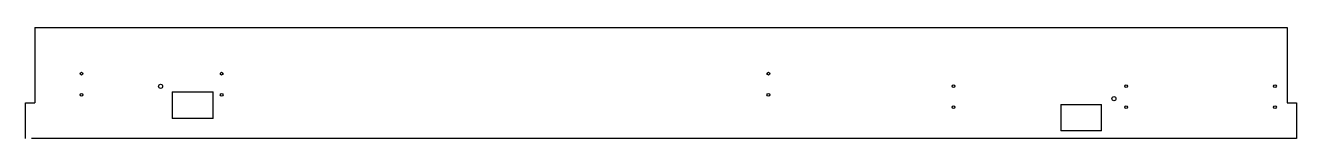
# Model space of a CAD drawing. Header units: millimetres. Extents: x 0 to 2060, y -7 to 172.
import ezdxf

# ---------------------------------------------------------------- set-up
doc = ezdxf.new("R2010")
doc.units = ezdxf.units.MM

msp = doc.modelspace()

# ---------------------------------------------------------------- linework, layer by layer
at = {"color": 7, "linetype": 'Continuous', "lineweight": 25}
for p, q in [((15, 171.5), (15, 49.9)), ((15, 171.5), (2045, 171.5)), ((2045, 171.5), (2045, 49.9)), ((238, 67.6), (304, 67.6)), ((238, 67.6), (238, 25)), ((304, 25), (304, 67.6)), ((0, -7.4), (0, 49.9)), ((0, 49.9), (15, 49.9)), ((1678, 47.6), (1744, 47.6)), ((1678, 47.6), (1678, 5)), ((1744, 5), (1744, 47.6)), ((2045, 49.9), (2060, 49.9)), ((2060, 49.9), (2060, -7.4)), ((304, 25), (238, 25)), ((1744, 5), (1678, 5)), ((2060, -7.4), (10, -7.4))]:
    msp.add_line(p, q, dxfattribs=at)
for centre, radius in [((91, 97.1), 2.25), ((318, 97.1), 2.25), ((1204, 97.1), 2.25), ((91, 63.1), 2.25), ((219, 76.7), 3.3), ((318, 63.1), 2.25), ((1204, 63.1), 2.25), ((1504, 77.1), 2.25), ((1784, 77.1), 2.25), ((2025, 77.1), 2.25), ((1504, 43.1), 2.25), ((1764, 56.7), 3.3), ((1784, 43.1), 2.25), ((2025, 43.1), 2.25)]:
    msp.add_circle(centre, radius, dxfattribs=at)

doc.saveas('drawing.dxf')
